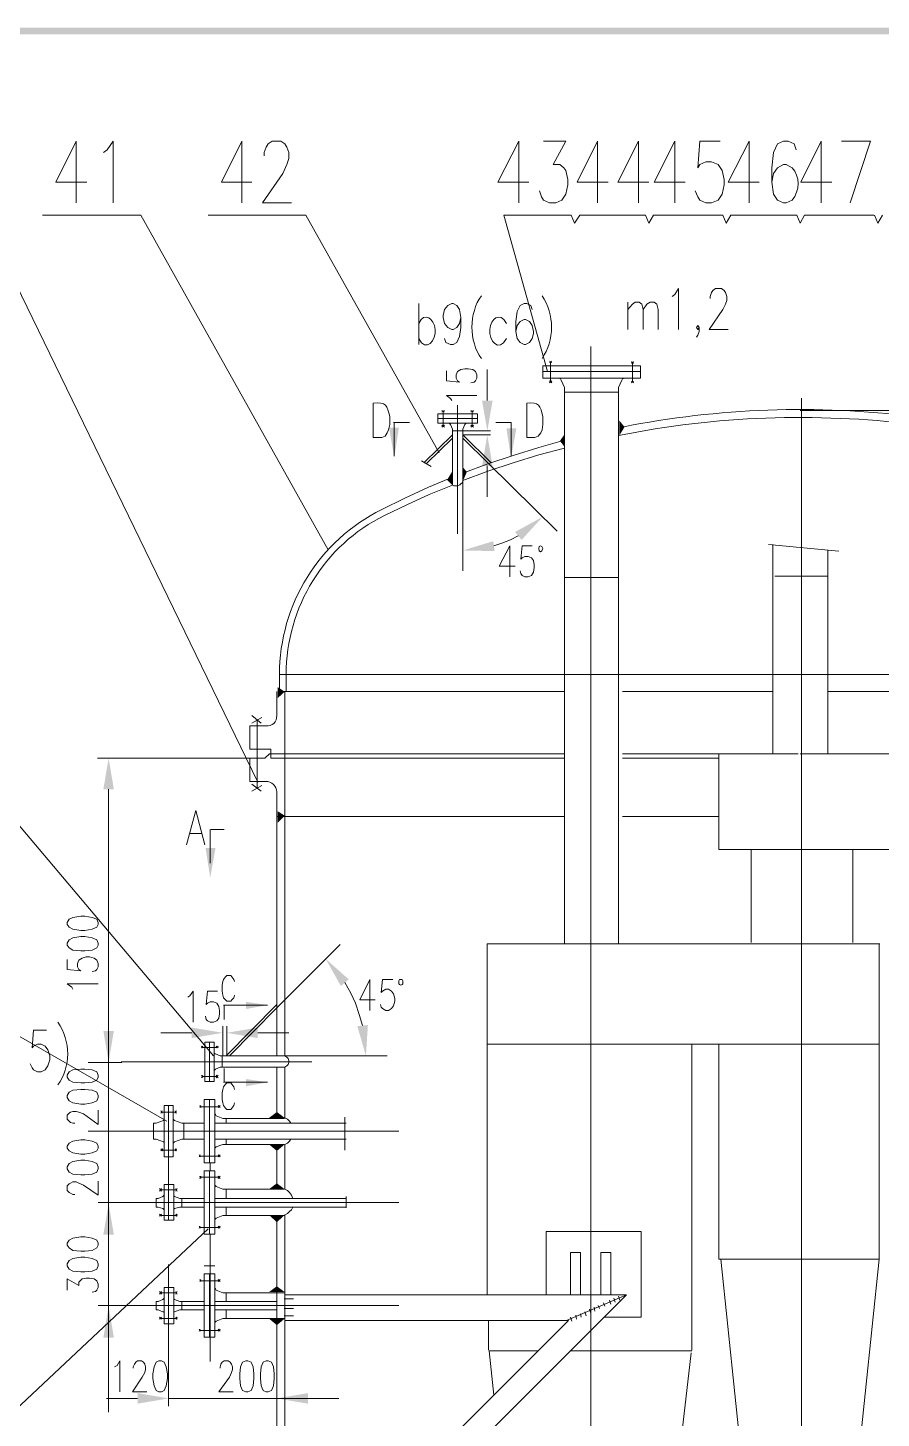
# Model space of a CAD drawing. Header units: millimetres. Extents: x 0 to 1648, y 27 to 2331.
# Drawn here: x 195 to 427.9, y 1952 to 2331.2 of the extents above; entities that cross this region are included whole.
import ezdxf

# ---------------------------------------------------------------- set-up
doc = ezdxf.new("R2010")
doc.units = ezdxf.units.MM
doc.layers.add('1', color=7, linetype='Continuous')

msp = doc.modelspace()

# ---------------------------------------------------------------- hatches: boundary and pattern name
h = msp.add_hatch(color=0)
h.dxf.hatch_style = 2
h.paths.add_polyline_path([(77.94, 2331.231732), (79.92, 2329.431732), (1647.54, 2331.231732)])
h = msp.add_hatch(color=0)
h.dxf.hatch_style = 2
h.paths.add_polyline_path([(79.92, 2329.431732), (1647.54, 2331.231732), (1645.56, 2329.431732)])
h = msp.add_hatch(color=0)
h.dxf.hatch_style = 2
h.paths.add_polyline_path([(318.96, 2229.531732), (321.84, 2229.531732), (320.4, 2221.251732)])
h = msp.add_hatch(color=0)
h.dxf.hatch_style = 2
h.paths.add_polyline_path([(356.4, 2224.131732), (357.84, 2222.331732), (356.4, 2219.991732)])
h = msp.add_hatch(color=0)
h.dxf.hatch_style = 2
h.paths.add_polyline_path([(295.02, 2214.051732), (296.28, 2222.151732), (293.58, 2222.151732)])
h = msp.add_hatch(color=0)
h.dxf.hatch_style = 2
h.paths.add_polyline_path([(318.96, 2211.711732), (321.84, 2211.711732), (320.4, 2220.171732)])
h = msp.add_hatch(color=0)
h.dxf.hatch_style = 2
h.paths.add_polyline_path([(326.88, 2213.871732), (325.62, 2221.971732), (328.32, 2221.971732)])
h = msp.add_hatch(color=0)
h.dxf.hatch_style = 2
h.paths.add_polyline_path([(341.46, 2220.351732), (340.2, 2218.551732), (341.46, 2216.931732)])
h = msp.add_hatch(color=0)
h.dxf.hatch_style = 2
h.paths.add_polyline_path([(313.74, 2211.351732), (314.82, 2210.091732), (313.74, 2207.571732)])
h = msp.add_hatch(color=0)
h.dxf.hatch_style = 2
h.paths.add_polyline_path([(310.86, 2210.271732), (309.42, 2207.931732), (310.86, 2206.491732)])
h = msp.add_hatch(color=0)
h.dxf.hatch_style = 2
h.paths.add_polyline_path([(327.96, 2193.711732), (329.76, 2191.551732), (335.52, 2197.851732)])
h = msp.add_hatch(color=0)
h.dxf.hatch_style = 2
h.paths.add_polyline_path([(322.38, 2188.491732), (322.02, 2191.191732), (313.74, 2188.671732)])
h = msp.add_hatch(color=0)
h.dxf.hatch_style = 2
h.paths.add_polyline_path([(265.14, 2150.151732), (263.16, 2151.411732), (263.16, 2148.351732)])
h = msp.add_hatch(color=0)
h.dxf.hatch_style = 2
h.paths.add_polyline_path([(215.64, 2123.511732), (218.52, 2123.511732), (217.08, 2131.971732)])
h = msp.add_hatch(color=0)
h.dxf.hatch_style = 2
h.paths.add_polyline_path([(265.14, 2116.311732), (263.16, 2117.571732), (263.16, 2114.331732)])
h = msp.add_hatch(color=0)
h.dxf.hatch_style = 2
h.paths.add_polyline_path([(244.8, 2099.391732), (246.24, 2107.491732), (243.54, 2107.491732)])
h = msp.add_hatch(color=0)
h.dxf.hatch_style = 2
h.paths.add_polyline_path([(280.44, 2069.871732), (282.6, 2071.671732), (276.3, 2077.251732)])
h = msp.add_hatch(color=0)
h.dxf.hatch_style = 2
h.paths.add_polyline_path([(260.46, 2064.651732), (254.52, 2065.551732), (254.52, 2063.571732)])
h = msp.add_hatch(color=0)
h.dxf.hatch_style = 2
h.paths.add_polyline_path([(215.64, 2057.631732), (218.52, 2057.631732), (217.08, 2049.171732)])
h = msp.add_hatch(color=0)
h.dxf.hatch_style = 2
h.paths.add_polyline_path([(215.64, 2057.631732), (218.52, 2057.631732), (217.08, 2049.171732)])
h = msp.add_hatch(color=0)
h.dxf.hatch_style = 2
h.paths.add_polyline_path([(239.76, 2058.531732), (239.76, 2055.651732), (248.22, 2057.091732)])
h = msp.add_hatch(color=0)
h.dxf.hatch_style = 2
h.paths.add_polyline_path([(257.76, 2058.531732), (257.76, 2055.651732), (249.3, 2057.091732)])
h = msp.add_hatch(color=0)
h.dxf.hatch_style = 2
h.paths.add_polyline_path([(287.82, 2059.251732), (284.94, 2058.891732), (287.28, 2050.791732)])
h = msp.add_hatch(color=0)
h.dxf.hatch_style = 2
h.paths.add_polyline_path([(260.46, 2043.591732), (254.52, 2042.511732), (254.52, 2044.491732)])
h = msp.add_hatch(color=0)
h.dxf.hatch_style = 2
h.paths.add_polyline_path([(260.82, 2033.871732), (262.98, 2035.491732), (265.14, 2033.871732)])
h = msp.add_hatch(color=0)
h.dxf.hatch_style = 2
h.paths.add_polyline_path([(260.82, 2026.671732), (262.98, 2024.871732), (265.14, 2026.671732)])
h = msp.add_hatch(color=0)
h.dxf.hatch_style = 2
h.paths.add_polyline_path([(260.82, 2014.431732), (262.98, 2016.051732), (265.14, 2014.431732)])
h = msp.add_hatch(color=0)
h.dxf.hatch_style = 2
h.paths.add_polyline_path([(215.64, 2002.011732), (218.52, 2002.011732), (217.08, 2010.471732)])
h = msp.add_hatch(color=0)
h.dxf.hatch_style = 2
h.paths.add_polyline_path([(260.82, 2007.411732), (262.98, 2005.431732), (265.14, 2007.411732)])
h = msp.add_hatch(color=0)
h.dxf.hatch_style = 2
h.paths.add_polyline_path([(260.82, 1986.351732), (262.98, 1987.971732), (265.14, 1986.351732)])
h = msp.add_hatch(color=0)
h.dxf.hatch_style = 2
h.paths.add_polyline_path([(215.64, 1973.931732), (218.52, 1973.931732), (217.08, 1982.391732)])
h = msp.add_hatch(color=0)
h.dxf.hatch_style = 2
h.paths.add_polyline_path([(260.82, 1979.151732), (262.98, 1977.351732), (265.14, 1979.151732)])
h = msp.add_hatch(color=0)
h.dxf.hatch_style = 2
h.paths.add_polyline_path([(225, 1958.811732), (225, 1955.931732), (233.46, 1957.371732)])
h = msp.add_hatch(color=0)
h.dxf.hatch_style = 2
h.paths.add_polyline_path([(271.44, 1958.811732), (271.44, 1955.931732), (262.98, 1957.371732)])

# ---------------------------------------------------------------- linework, layer by layer
at = {"layer": '1', "color": 0, "lineweight": 5}
for points in [[(208.26, 2300.271732), (202.68, 2289.111732), (211.14, 2289.111732)], [(208.26, 2300.271732), (208.26, 2283.531732)], [(215.64, 2297.211732), (216.72, 2297.931732), (218.34, 2300.271732), (218.34, 2283.531732)], [(253.44, 2300.271732), (247.86, 2289.111732), (256.14, 2289.111732)], [(253.44, 2300.271732), (253.44, 2283.531732)], [(259.56, 2296.311732), (259.56, 2297.211732), (260.1, 2298.651732), (260.64, 2299.551732), (261.72, 2300.271732), (264.06, 2300.271732), (265.14, 2299.551732), (265.68, 2298.651732), (266.22, 2297.211732), (266.22, 2295.591732), (265.68, 2293.971732), (264.6, 2291.451732), (259.02, 2283.531732), (266.94, 2283.531732)], [(329.04, 2300.271732), (323.28, 2289.111732), (331.74, 2289.111732)], [(329.04, 2300.271732), (329.04, 2283.531732)], [(335.7, 2300.271732), (341.82, 2300.271732), (338.4, 2293.971732), (340.2, 2293.971732), (341.28, 2293.071732), (341.82, 2292.351732), (342.36, 2289.831732), (342.36, 2288.391732), (341.82, 2285.871732), (340.74, 2284.251732), (339.12, 2283.531732), (337.32, 2283.531732), (335.7, 2284.251732), (335.16, 2285.151732), (334.62, 2286.771732)], [(350.46, 2300.271732), (344.88, 2289.111732), (353.34, 2289.111732)], [(350.46, 2300.271732), (350.46, 2283.531732)], [(361.62, 2300.271732), (356.04, 2289.111732), (364.5, 2289.111732)], [(361.62, 2300.271732), (361.62, 2283.531732)], [(371.52, 2300.271732), (365.94, 2289.111732), (374.4, 2289.111732)], [(371.52, 2300.271732), (371.52, 2283.531732)], [(383.94, 2300.271732), (378.36, 2300.271732), (377.82, 2293.071732), (378.36, 2293.971732), (379.98, 2294.691732), (381.6, 2294.691732), (383.4, 2293.971732), (384.48, 2292.351732), (385.02, 2289.831732), (385.02, 2288.391732), (384.48, 2285.871732), (383.4, 2284.251732), (381.6, 2283.531732), (379.98, 2283.531732), (378.36, 2284.251732), (377.82, 2285.151732), (377.1, 2286.771732)], [(391.86, 2300.271732), (386.1, 2289.111732), (394.56, 2289.111732)], [(391.86, 2300.271732), (391.86, 2283.531732)], [(411.48, 2300.271732), (405.9, 2289.111732), (414.36, 2289.111732)], [(411.48, 2300.271732), (411.48, 2283.531732)], [(419.4, 2283.531732), (424.98, 2300.271732), (417.06, 2300.271732)], [(245.7, 2050.791732), (128.34, 2189.751732), (128.34, 2279.931732)], [(182.52, 2280.291732), (257.76, 2125.491732)], [(199.08, 2280.111732), (225.9, 2280.111732), (277.02, 2188.851732)], [(307.26, 2215.311732), (270.9, 2280.111732), (244.26, 2280.111732)], [(343.26, 2280.111732), (324.9, 2280.111732)], [(336.78, 2237.451732), (324.9, 2280.111732)], [(345.6, 2280.111732), (344.16, 2277.951732), (343.26, 2280.111732)], [(363.6, 2280.111732), (345.6, 2280.111732)], [(363.6, 2280.111732), (364.5, 2277.951732), (365.76, 2280.111732)], [(365.76, 2280.111732), (384.66, 2280.111732), (385.56, 2277.951732), (386.82, 2280.111732)], [(406.98, 2280.111732), (405.72, 2277.951732), (404.82, 2280.111732), (386.82, 2280.111732)], [(425.88, 2280.111732), (406.98, 2280.111732)], [(426.06, 2280.111732), (426.96, 2277.951732), (428.22, 2280.111732)], [(370.8, 2257.971732), (371.52, 2258.511732), (372.6, 2260.131732), (372.6, 2248.971732)], [(381.24, 2257.431732), (381.24, 2257.971732), (381.6, 2259.051732), (381.96, 2259.591732), (382.68, 2260.131732), (384.3, 2260.131732), (385.02, 2259.591732), (385.38, 2259.051732), (385.74, 2257.971732), (385.74, 2256.891732), (385.38, 2255.811732), (384.66, 2254.371732), (380.88, 2248.971732), (386.1, 2248.971732)], [(301.68, 2255.991732), (301.68, 2244.831732)], [(313.2, 2252.211732), (312.84, 2250.591732), (312.12, 2249.511732), (311.04, 2248.971732), (310.68, 2248.971732), (309.6, 2249.511732), (308.7, 2250.591732), (308.34, 2252.211732), (308.34, 2252.751732), (308.7, 2254.371732), (309.6, 2255.451732), (310.68, 2255.991732), (311.04, 2255.991732), (312.12, 2255.451732), (312.84, 2254.371732), (313.2, 2252.211732), (313.2, 2249.511732), (312.84, 2246.991732), (312.12, 2245.371732), (311.04, 2244.831732), (310.32, 2244.831732), (309.06, 2245.371732), (308.7, 2246.451732)], [(332.64, 2254.371732), (332.28, 2255.451732), (331.2, 2255.991732), (330.48, 2255.991732), (329.4, 2255.451732), (328.5, 2253.831732), (328.14, 2251.131732), (328.14, 2248.431732), (328.5, 2246.451732), (329.4, 2245.371732), (330.48, 2244.831732), (330.84, 2244.831732), (331.92, 2245.371732), (332.64, 2246.451732), (333, 2247.891732), (333, 2248.431732), (332.64, 2250.051732), (331.92, 2251.131732), (330.84, 2251.671732), (330.48, 2251.671732), (329.4, 2251.131732), (328.5, 2250.051732), (328.14, 2248.431732)], [(358.74, 2256.351732), (358.74, 2248.971732)], [(358.74, 2254.371732), (360, 2255.811732), (360.72, 2256.351732), (361.8, 2256.351732), (362.52, 2255.811732), (362.88, 2254.371732), (362.88, 2248.971732)], [(362.88, 2254.371732), (363.96, 2255.811732), (364.86, 2256.351732), (365.94, 2256.351732), (366.66, 2255.811732), (367.02, 2254.371732), (367.02, 2248.971732)], [(378.18, 2249.511732), (377.82, 2248.971732), (377.46, 2249.511732), (377.82, 2250.051732), (378.18, 2249.511732), (378.18, 2248.431732), (377.82, 2247.351732), (377.46, 2246.811732)], [(348.66, 851.991732), (348.66, 2244.291732)], [(309.24, 2237.631732), (309.24, 2234.931732), (312.84, 2234.571732), (312.3, 2234.931732), (311.94, 2235.651732), (311.94, 2236.551732), (312.3, 2237.451732), (313.2, 2237.991732), (314.28, 2238.171732), (315.18, 2238.171732), (316.44, 2237.991732), (317.16, 2237.451732), (317.52, 2236.551732), (317.52, 2235.651732), (317.16, 2234.931732), (316.8, 2234.571732), (315.9, 2234.391732)], [(320.4, 2229.531732), (320.4, 2237.991732)], [(335.52, 2239.071732), (362.16, 2239.071732)], [(335.52, 2237.451732), (335.52, 2239.071732)], [(338.04, 2240.331732), (337.32, 2239.971732)], [(337.32, 2240.331732), (338.04, 2239.971732)], [(337.68, 2240.151732), (337.68, 2236.011732)], [(337.68, 2234.571732), (337.68, 2238.711732)], [(359.64, 2240.151732), (360.36, 2239.791732)], [(360.36, 2240.151732), (359.64, 2239.791732)], [(360, 2240.151732), (360, 2236.011732)], [(360, 2234.571732), (360, 2238.711732)], [(362.16, 2239.071732), (362.16, 2237.451732)], [(335.52, 2235.651732), (362.16, 2235.651732), (362.16, 2237.451732), (335.52, 2237.451732), (335.52, 2235.651732)], [(362.16, 2237.451732), (335.52, 2237.451732)], [(338.04, 2234.931732), (337.32, 2234.391732)], [(337.32, 2234.931732), (338.04, 2234.391732)], [(341.46, 2231.871732), (341.46, 2233.131732), (340.56, 2235.111732), (340.38, 2235.471732), (340.02, 2235.651732)], [(356.22, 2231.871732), (356.22, 2233.131732), (357.12, 2235.111732)], [(357.84, 2235.651732), (357.3, 2235.471732), (357.12, 2235.111732)], [(359.64, 2234.751732), (360.36, 2234.391732)], [(360.36, 2234.751732), (359.64, 2234.391732)], [(362.16, 2235.651732), (362.16, 2235.651732)], [(310.68, 2229.531732), (310.32, 2230.071732), (309.24, 2230.971732), (317.52, 2230.971732)], [(341.46, 2081.391732), (341.46, 2231.871732)], [(356.22, 2231.871732), (341.46, 2231.871732)], [(356.22, 2081.391732), (356.22, 2231.871732)], [(406.08, 1503.951732), (406.08, 2230.251732)], [(307.98, 2226.831732), (308.7, 2226.471732)], [(308.7, 2226.831732), (307.98, 2226.471732)], [(308.34, 2226.651732), (308.34, 2223.771732)], [(312.3, 2193.171732), (312.3, 2228.271732)], [(316.62, 2226.831732), (315.9, 2226.471732)], [(315.9, 2226.831732), (316.62, 2226.471732)], [(316.26, 2226.651732), (316.26, 2223.771732)], [(405.72, 2226.831732), (726.3, 2226.831732)], [(294.84, 2223.591732), (299.16, 2223.591732)], [(295.02, 2223.591732), (295.02, 2214.411732)], [(306.9, 2225.931732), (317.7, 2225.931732)], [(306.9, 2224.671732), (306.9, 2225.931732)], [(306.9, 2223.411732), (317.7, 2223.411732), (317.7, 2224.671732), (306.9, 2224.671732), (306.9, 2223.411732)], [(307.98, 2222.871732), (308.7, 2222.331732)], [(308.7, 2222.871732), (307.98, 2222.331732)], [(308.34, 2222.691732), (308.34, 2225.571732)], [(310.86, 2221.251732), (310.86, 2221.791732), (310.32, 2223.051732), (310.14, 2223.231732), (309.96, 2223.411732)], [(313.74, 2221.251732), (313.74, 2221.791732), (314.28, 2223.051732)], [(314.64, 2223.411732), (314.46, 2223.231732), (314.28, 2223.051732)], [(315.9, 2222.871732), (316.62, 2222.331732)], [(316.62, 2222.871732), (315.9, 2222.331732)], [(316.26, 2222.691732), (316.26, 2225.571732)], [(317.7, 2225.931732), (317.7, 2224.671732)], [(317.7, 2223.411732), (317.7, 2223.411732)], [(326.88, 2223.591732), (322.74, 2223.591732)], [(326.88, 2223.591732), (326.88, 2214.411732)], [(310.86, 2220.171732), (303.12, 2212.611732)], [(310.86, 2219.271732), (303.84, 2212.431732)], [(310.86, 2206.491732), (310.86, 2221.251732), (313.74, 2221.251732)], [(313.74, 2207.571732), (313.74, 2221.251732)], [(313.74, 2221.251732), (321.3, 2221.251732)], [(313.74, 2220.171732), (321.48, 2212.611732)], [(313.74, 2220.171732), (321.3, 2220.171732)], [(313.74, 2219.271732), (320.76, 2212.431732)], [(341.46, 2218.731732), (334.44, 2216.751732), (327.42, 2214.591732), (320.58, 2212.251732), (313.74, 2209.731732)], [(341.46, 2216.571732), (334.44, 2214.771732), (327.42, 2212.611732), (320.58, 2210.271732), (313.74, 2207.751732)], [(302.4, 2213.151732), (305.1, 2211.531732)], [(320.4, 2211.711732), (320.4, 2203.251732)], [(320.76, 2212.431732), (339.48, 2193.891732)], [(310.86, 2208.651732), (304.38, 2205.951732), (297.9, 2202.891732), (291.6, 2199.831732)], [(313.74, 2207.751732), (313.74, 2183.091732)], [(310.86, 2206.491732), (304.56, 2203.971732), (298.44, 2201.091732), (292.32, 2198.211732)], [(322.2, 2189.931732), (324.36, 2190.651732), (326.7, 2191.551732), (328.86, 2192.631732)], [(326.52, 2189.931732), (323.64, 2184.351732), (327.96, 2184.351732)], [(326.52, 2189.931732), (326.52, 2181.471732)], [(332.64, 2189.931732), (329.94, 2189.931732), (329.58, 2186.331732), (329.94, 2186.691732), (330.66, 2187.051732), (331.56, 2187.051732), (332.46, 2186.691732), (333, 2185.971732), (333.18, 2184.711732), (333.18, 2183.991732), (333, 2182.731732), (332.46, 2181.831732), (331.56, 2181.471732), (330.66, 2181.471732), (329.94, 2181.831732), (329.58, 2182.371732), (329.4, 2183.091732)], [(397.08, 2190.291732), (416.34, 2188.491732)], [(398.34, 2133.231732), (398.34, 2190.291732)], [(413.28, 2133.231732), (413.28, 2188.851732)], [(341.64, 2181.291732), (356.22, 2181.291732)], [(398.88, 2181.651732), (413.28, 2181.651732)], [(263.7, 2154.831732), (547.92, 2154.831732)], [(263.7, 2150.151732), (263.7, 2154.831732)], [(265.5, 2154.831732), (265.5, 2150.151732)], [(262.98, 2150.151732), (262.98, 2143.671732)], [(341.46, 2150.151732), (263.7, 2150.151732)], [(265.14, 2150.151732), (265.14, 2133.231732)], [(398.34, 2150.151732), (357.3, 2150.151732)], [(445.5, 2150.151732), (413.28, 2150.151732)], [(256.14, 2143.671732), (258.66, 2141.511732)], [(258.84, 2143.131732), (256.14, 2141.511732)], [(261.36, 2134.491732), (255.6, 2134.491732), (255.6, 2140.791732)], [(259.92, 2140.791732), (255.6, 2140.791732)], [(257.58, 2142.591732), (257.58, 2124.051732)], [(255.78, 2131.971732), (214.02, 2131.971732)], [(255.6, 2125.671732), (255.6, 2131.971732)], [(259.74, 2131.971732), (255.6, 2131.971732)], [(261, 2133.231732), (259.74, 2131.971732)], [(261, 2133.231732), (341.46, 2133.231732)], [(261.36, 2134.491732), (261.36, 2131.971732)], [(261.36, 2131.971732), (341.46, 2131.971732)], [(265.14, 2047.731732), (265.68, 2048.091732), (266.04, 2048.451732), (266.22, 2048.991732), (266.22, 2049.531732), (266.04, 2050.071732), (265.68, 2050.431732), (265.14, 2050.791732), (265.14, 2133.231732)], [(357.3, 2133.231732), (405.18, 2133.231732)], [(357.3, 2131.971732), (383.58, 2131.971732)], [(383.58, 2133.231732), (383.58, 2107.131732)], [(495.9, 2133.231732), (495.9, 2107.131732), (383.58, 2107.131732)], [(550.08, 2133.231732), (405.72, 2133.231732)], [(259.92, 2125.671732), (255.6, 2125.671732)], [(256.14, 2124.951732), (258.66, 2122.971732)], [(258.84, 2124.591732), (256.14, 2122.971732)], [(217.08, 2057.631732), (217.08, 2123.511732)], [(262.98, 2050.791732), (262.98, 2122.791732)], [(238.32, 2108.391732), (240.84, 2117.751732), (243.36, 2108.391732)], [(244.8, 2112.531732), (244.8, 2103.351732)], [(244.98, 2112.531732), (248.58, 2112.531732)], [(262.98, 2116.131732), (341.46, 2116.131732)], [(357.3, 2116.131732), (383.58, 2116.131732)], [(239.22, 2111.451732), (242.46, 2111.451732)], [(392.4, 2107.131732), (392.4, 2081.751732)], [(420.12, 2107.131732), (420.12, 2081.751732)], [(232.92, 2032.971732), (128.34, 2093.091732)], [(205.74, 2086.611732), (206.28, 2085.891732), (207.36, 2085.351732), (209.52, 2084.991732), (210.6, 2084.991732), (212.58, 2085.351732), (213.84, 2085.891732), (214.2, 2086.611732), (214.2, 2087.151732), (213.84, 2088.051732), (212.58, 2088.591732), (210.6, 2088.951732), (209.52, 2088.951732), (207.36, 2088.591732), (206.28, 2088.051732), (205.74, 2087.151732), (205.74, 2086.611732)], [(205.74, 2081.031732), (206.28, 2080.311732), (207.36, 2079.591732), (209.52, 2079.411732), (210.6, 2079.411732), (212.58, 2079.591732), (213.84, 2080.311732), (214.2, 2081.031732), (214.2, 2081.571732), (213.84, 2082.471732), (212.58, 2083.011732), (210.6, 2083.371732), (209.52, 2083.371732), (207.36, 2083.011732), (206.28, 2082.471732), (205.74, 2081.571732), (205.74, 2081.031732)], [(262.98, 2063.931732), (280.26, 2081.211732)], [(320.4, 2081.391732), (320.4, 1985.631732)], [(427.5, 2081.391732), (320.4, 2081.391732)], [(427.32, 2081.391732), (427.32, 2054.211732)], [(205.74, 2077.071732), (205.74, 2074.371732), (209.52, 2074.011732), (208.98, 2074.371732), (208.62, 2075.091732), (208.62, 2075.991732), (208.98, 2076.891732), (209.88, 2077.431732), (210.96, 2077.791732), (211.86, 2077.791732), (213.12, 2077.431732), (213.84, 2076.891732), (214.2, 2075.991732), (214.2, 2075.091732), (213.84, 2074.371732), (213.48, 2074.011732), (212.58, 2073.831732)], [(251.46, 2071.131732), (251.28, 2071.671732), (250.74, 2072.391732), (250.38, 2072.751732), (249.3, 2072.751732), (248.94, 2072.391732), (248.4, 2071.671732), (248.22, 2071.131732), (248.04, 2070.051732), (248.04, 2068.431732), (248.22, 2067.351732), (248.4, 2066.631732), (248.94, 2066.091732), (249.3, 2065.731732), (250.38, 2065.731732), (250.74, 2066.091732), (251.28, 2066.631732), (251.46, 2067.351732)], [(286.38, 2059.071732), (285.48, 2062.131732), (284.4, 2065.191732), (283.14, 2067.891732), (281.52, 2070.771732)], [(288.36, 2071.671732), (285.66, 2066.091732), (289.8, 2066.091732)], [(288.36, 2071.671732), (288.36, 2063.211732)], [(294.66, 2071.671732), (291.78, 2071.671732), (291.42, 2068.071732), (291.78, 2068.431732), (292.68, 2068.971732), (293.4, 2068.971732), (294.3, 2068.431732), (294.84, 2067.711732), (295.2, 2066.451732), (295.2, 2065.731732), (294.84, 2064.471732), (294.3, 2063.751732), (293.4, 2063.211732), (292.68, 2063.211732), (291.78, 2063.751732), (291.42, 2064.111732), (291.24, 2064.831732)], [(297.36, 2070.951732), (297.36, 2071.311732), (297.18, 2071.671732), (296.82, 2071.671732), (296.46, 2071.671732), (296.28, 2071.311732), (296.28, 2070.951732), (296.28, 2070.411732), (296.46, 2070.231732), (296.82, 2070.051732), (297.18, 2070.231732), (297.36, 2070.411732), (297.36, 2070.951732)], [(207.36, 2068.971732), (207, 2069.511732), (205.74, 2070.411732), (214.2, 2070.411732)], [(238.68, 2066.811732), (239.22, 2067.171732), (240.12, 2068.431732), (240.12, 2059.971732)], [(246.78, 2068.431732), (244.08, 2068.431732), (243.72, 2064.831732), (244.08, 2065.191732), (244.8, 2065.551732), (245.7, 2065.551732), (246.6, 2065.191732), (247.14, 2064.291732), (247.32, 2063.211732), (247.32, 2062.311732), (247.14, 2061.051732), (246.6, 2060.331732), (245.7, 2059.971732), (244.8, 2059.971732), (244.08, 2060.331732), (243.72, 2060.691732), (243.54, 2061.591732)], [(217.08, 2010.831732), (217.08, 2066.091732)], [(248.4, 2064.651732), (260.46, 2064.651732)], [(248.58, 2064.651732), (248.58, 2060.691732)], [(249.12, 2050.791732), (262.98, 2064.831732)], [(250.02, 2050.791732), (262.98, 2063.931732)], [(200.16, 2057.811732), (196.56, 2057.811732), (196.2, 2052.951732), (196.56, 2053.491732), (197.64, 2054.031732), (198.72, 2054.031732), (199.8, 2053.491732), (200.52, 2052.411732), (201.06, 2050.791732), (201.06, 2049.711732), (200.52, 2048.091732), (199.8, 2047.011732), (198.72, 2046.471732), (197.64, 2046.471732), (196.56, 2047.011732), (196.2, 2047.551732), (195.66, 2048.631732)], [(239.76, 2057.091732), (231.3, 2057.091732)], [(248.22, 2050.791732), (248.22, 2058.891732)], [(249.3, 2050.791732), (249.3, 2058.891732)], [(257.76, 2057.091732), (266.22, 2057.091732)], [(242.46, 2052.951732), (242.82, 2053.491732)], [(242.46, 2053.491732), (242.82, 2052.951732)], [(242.64, 2053.131732), (245.52, 2053.131732)], [(243.36, 2043.771732), (243.36, 2054.571732)], [(245.88, 2054.571732), (243.36, 2054.571732)], [(246.6, 2053.131732), (243.72, 2053.131732)], [(244.62, 2054.571732), (244.62, 2043.771732)], [(245.88, 2043.771732), (245.88, 2054.571732)], [(246.42, 2053.491732), (246.96, 2052.951732)], [(246.42, 2052.951732), (246.96, 2053.491732)], [(320.4, 2054.031732), (405.72, 2054.031732)], [(376.2, 1970.511732), (376.2, 2054.031732)], [(383.58, 2054.031732), (383.58, 1995.351732), (427.32, 1995.351732), (427.32, 2054.211732)], [(427.32, 2054.031732), (405.18, 2054.031732)], [(220.68, 2048.991732), (211.5, 2048.991732)], [(272.52, 2049.171732), (220.5, 2049.171732)], [(245.88, 2051.511732), (246.06, 2051.331732), (246.24, 2051.331732), (247.5, 2050.791732), (265.14, 2050.791732)], [(265.14, 2047.731732), (248.04, 2047.731732), (248.04, 2050.791732)], [(265.14, 2050.791732), (293.04, 2050.791732)], [(205.74, 2045.031732), (206.28, 2044.131732), (207.36, 2043.591732), (209.52, 2043.411732), (210.6, 2043.411732), (212.58, 2043.591732), (213.84, 2044.131732), (214.2, 2045.031732), (214.2, 2045.571732), (213.84, 2046.471732), (212.58, 2047.011732), (210.6, 2047.191732), (209.52, 2047.191732), (207.36, 2047.011732), (206.28, 2046.471732), (205.74, 2045.571732), (205.74, 2045.031732)], [(242.46, 2045.571732), (242.82, 2044.851732)], [(242.46, 2044.851732), (242.82, 2045.571732)], [(242.64, 2045.211732), (245.52, 2045.211732)], [(246.6, 2045.211732), (243.72, 2045.211732)], [(246.24, 2047.191732), (246.06, 2047.011732), (245.88, 2046.831732)], [(246.24, 2047.191732), (247.5, 2047.731732), (248.04, 2047.731732)], [(246.42, 2045.571732), (246.96, 2044.851732)], [(246.42, 2044.851732), (246.96, 2045.571732)], [(248.58, 2043.591732), (248.58, 2047.371732)], [(262.98, 2033.691732), (262.98, 2047.731732)], [(265.14, 2033.691732), (265.14, 2047.731732)], [(205.74, 2039.451732), (206.28, 2038.551732), (207.36, 2038.011732), (209.52, 2037.651732), (210.6, 2037.651732), (212.58, 2038.011732), (213.84, 2038.551732), (214.2, 2039.451732), (214.2, 2039.991732), (213.84, 2040.891732), (212.58, 2041.431732), (210.6, 2041.611732), (209.52, 2041.611732), (207.36, 2041.431732), (206.28, 2040.891732), (205.74, 2039.991732), (205.74, 2039.451732)], [(244.62, 2043.771732), (243.36, 2043.771732)], [(244.62, 2043.771732), (245.88, 2043.771732)], [(251.46, 2041.611732), (251.28, 2042.331732), (250.74, 2043.051732), (250.38, 2043.411732), (249.3, 2043.411732), (248.94, 2043.051732), (248.4, 2042.331732), (248.22, 2041.611732), (248.04, 2040.711732), (248.04, 2038.911732), (248.22, 2038.011732), (248.4, 2037.291732), (248.94, 2036.571732), (249.3, 2036.211732), (250.38, 2036.211732), (250.74, 2036.571732), (251.28, 2037.291732), (251.46, 2038.011732)], [(248.4, 2043.591732), (260.46, 2043.591732)], [(232.2, 2023.251732), (232.2, 2037.291732)], [(232.2, 2037.291732), (233.46, 2037.291732)], [(234.72, 2037.291732), (233.46, 2037.291732), (233.46, 2023.251732), (234.72, 2023.251732), (234.72, 2037.291732)], [(233.46, 2037.291732), (233.46, 2023.251732)], [(241.92, 2037.291732), (242.28, 2036.751732)], [(241.92, 2036.751732), (242.28, 2037.291732)], [(246.96, 2036.931732), (241.92, 2036.931732)], [(243.18, 2038.911732), (244.62, 2038.911732)], [(243.18, 2038.911732), (243.18, 2021.631732)], [(246.06, 2038.911732), (244.62, 2038.911732), (244.62, 2021.631732), (246.06, 2021.631732), (246.06, 2038.911732)], [(246.96, 2037.291732), (247.5, 2036.751732)], [(246.96, 2036.751732), (247.5, 2037.291732)], [(207.9, 2032.431732), (207.36, 2032.431732), (206.64, 2032.611732), (206.28, 2032.971732), (205.74, 2033.511732), (205.74, 2034.591732), (206.28, 2035.131732), (206.64, 2035.491732), (207.36, 2035.671732), (208.26, 2035.671732), (208.98, 2035.491732), (210.24, 2034.951732), (214.2, 2032.071732), (214.2, 2036.031732)], [(229.32, 2028.111732), (229.32, 2032.431732), (230.04, 2032.431732), (232.02, 2033.151732)], [(231.3, 2035.851732), (231.66, 2035.131732)], [(231.3, 2035.131732), (231.66, 2035.851732)], [(231.48, 2035.491732), (234.54, 2035.491732)], [(232.02, 2033.151732), (232.2, 2033.331732), (232.2, 2033.511732)], [(235.44, 2035.491732), (232.56, 2035.491732)], [(234.72, 2033.511732), (234.9, 2033.331732), (235.08, 2033.151732)], [(237.6, 2032.431732), (237.06, 2032.431732), (235.08, 2033.151732)], [(235.26, 2035.851732), (235.62, 2035.131732)], [(235.26, 2035.131732), (235.62, 2035.851732)], [(246.06, 2034.951732), (246.24, 2034.771732), (246.42, 2034.411732)], [(249.12, 2033.691732), (248.22, 2033.691732), (246.42, 2034.411732)], [(264.96, 2033.691732), (249.12, 2033.691732)], [(249.12, 2033.691732), (249.12, 2032.431732)], [(266.76, 2032.431732), (266.4, 2032.971732), (265.86, 2033.511732), (265.14, 2033.871732)], [(281.52, 2034.051732), (281.52, 2025.051732)], [(220.68, 2030.271732), (211.5, 2030.271732)], [(296.28, 2030.271732), (214.2, 2030.271732)], [(237.6, 2032.431732), (237.6, 2028.111732)], [(243.18, 2032.431732), (237.6, 2032.431732)], [(281.88, 2032.431732), (246.06, 2032.431732)], [(205.74, 2025.591732), (206.28, 2024.871732), (207.36, 2024.331732), (209.52, 2023.971732), (210.6, 2023.971732), (212.58, 2024.331732), (213.84, 2024.871732), (214.2, 2025.591732), (214.2, 2026.131732), (213.84, 2027.031732), (212.58, 2027.571732), (210.6, 2027.931732), (209.52, 2027.931732), (207.36, 2027.571732), (206.28, 2027.031732), (205.74, 2026.131732), (205.74, 2025.591732)], [(229.32, 2028.111732), (230.04, 2028.111732), (232.02, 2027.391732)], [(231.3, 2025.411732), (231.84, 2024.871732)], [(231.3, 2024.871732), (231.84, 2025.411732)], [(232.2, 2027.031732), (232.2, 2027.211732), (232.02, 2027.391732)], [(237.6, 2028.111732), (237.06, 2028.111732), (235.08, 2027.391732), (234.9, 2027.211732), (234.72, 2027.031732)], [(235.26, 2025.411732), (235.62, 2024.871732)], [(235.26, 2024.871732), (235.62, 2025.411732)], [(243.18, 2028.111732), (237.6, 2028.111732)], [(281.88, 2028.111732), (246.06, 2028.111732)], [(249.12, 2026.671732), (248.22, 2026.671732), (246.42, 2025.951732), (246.24, 2025.771732), (246.06, 2025.411732)], [(249.12, 2028.111732), (249.12, 2026.671732)], [(264.96, 2026.671732), (249.12, 2026.671732)], [(262.98, 2014.431732), (262.98, 2026.671732)], [(265.14, 2026.671732), (265.86, 2027.031732), (266.4, 2027.571732), (266.76, 2028.111732)], [(265.14, 2014.431732), (265.14, 2026.671732)], [(205.74, 2020.011732), (206.28, 2019.111732), (207.36, 2018.571732), (209.52, 2018.391732), (210.6, 2018.391732), (212.58, 2018.571732), (213.84, 2019.111732), (214.2, 2020.011732), (214.2, 2020.551732), (213.84, 2021.451732), (212.58, 2021.991732), (210.6, 2022.351732), (209.52, 2022.351732), (207.36, 2021.991732), (206.28, 2021.451732), (205.74, 2020.551732), (205.74, 2020.011732)], [(231.48, 2025.051732), (234.54, 2025.051732)], [(233.46, 2023.251732), (232.2, 2023.251732)], [(235.44, 2025.051732), (232.56, 2025.051732)], [(233.46, 2023.251732), (233.46, 2015.691732)], [(241.74, 2023.791732), (242.1, 2023.251732)], [(241.74, 2023.251732), (242.1, 2023.791732)], [(246.96, 2023.431732), (241.92, 2023.431732)], [(244.62, 2021.631732), (243.18, 2021.631732)], [(244.8, 2021.631732), (244.8, 2019.471732)], [(246.96, 2023.791732), (247.5, 2023.251732)], [(246.96, 2023.251732), (247.5, 2023.791732)], [(241.92, 2017.311732), (242.28, 2018.031732)], [(241.92, 2018.031732), (242.28, 2017.311732)], [(246.96, 2017.671732), (241.92, 2017.671732)], [(243.18, 2019.471732), (243.18, 2002.191732)], [(243.18, 2019.471732), (244.62, 2019.471732)], [(244.62, 2019.471732), (244.62, 2002.191732)], [(246.06, 2019.471732), (244.62, 2019.471732)], [(246.06, 2002.191732), (246.06, 2019.471732)], [(246.96, 2017.311732), (247.5, 2018.031732)], [(246.96, 2018.031732), (247.5, 2017.311732)], [(207.9, 2012.991732), (207.36, 2012.991732), (206.64, 2013.351732), (206.28, 2013.531732), (205.74, 2014.071732), (205.74, 2015.331732), (206.28, 2015.871732), (206.64, 2016.051732), (207.36, 2016.411732), (208.26, 2016.411732), (208.98, 2016.051732), (210.24, 2015.511732), (214.2, 2012.811732), (214.2, 2016.591732)], [(230.94, 2013.891732), (231.48, 2014.611732)], [(230.94, 2014.611732), (231.48, 2013.891732)], [(231.48, 2014.251732), (234.36, 2014.251732)], [(232.2, 2015.691732), (233.46, 2015.691732)], [(233.46, 2005.971732), (232.2, 2005.971732), (232.2, 2015.691732)], [(235.62, 2014.251732), (232.56, 2014.251732)], [(234.9, 2015.691732), (233.46, 2015.691732), (233.46, 2005.971732), (234.9, 2005.971732), (234.9, 2015.691732)], [(235.44, 2013.891732), (235.8, 2014.611732)], [(235.44, 2014.611732), (235.8, 2013.891732)], [(246.06, 2015.511732), (246.24, 2015.331732), (246.42, 2015.151732), (248.22, 2014.431732), (249.12, 2014.431732)], [(264.96, 2014.431732), (249.12, 2014.431732), (249.12, 2011.911732)], [(267.3, 2011.911732), (266.94, 2012.811732), (266.4, 2013.531732), (265.86, 2014.071732), (265.14, 2014.431732)], [(296.28, 2010.831732), (214.2, 2010.831732)], [(217.08, 2010.831732), (217.08, 1953.591732)], [(230.04, 2009.571732), (230.04, 2011.911732), (230.58, 2011.911732), (231.84, 2012.451732)], [(231.84, 2012.451732), (232.02, 2012.631732), (232.2, 2012.811732)], [(234.9, 2012.811732), (234.9, 2012.631732), (235.08, 2012.451732)], [(237.06, 2011.911732), (236.52, 2011.911732), (235.08, 2012.451732)], [(237.06, 2011.911732), (237.06, 2009.571732)], [(243.18, 2011.911732), (237.06, 2011.911732)], [(281.88, 2011.911732), (246.06, 2011.911732)], [(281.88, 2012.451732), (281.88, 2009.391732)], [(230.04, 2009.571732), (230.58, 2009.571732), (231.84, 2009.211732)], [(230.94, 2007.051732), (231.48, 2007.591732)], [(230.94, 2007.591732), (231.48, 2007.051732)], [(231.48, 2007.231732), (234.36, 2007.231732)], [(232.2, 2008.851732), (232.02, 2009.031732), (231.84, 2009.211732)], [(235.62, 2007.231732), (232.56, 2007.231732)], [(237.06, 2009.571732), (236.52, 2009.571732), (235.08, 2009.211732), (234.9, 2009.031732), (234.9, 2008.851732)], [(235.44, 2007.051732), (235.8, 2007.591732)], [(235.44, 2007.591732), (235.8, 2007.051732)], [(243.18, 2009.571732), (237.06, 2009.571732)], [(281.88, 2009.571732), (246.06, 2009.571732)], [(246.42, 2006.511732), (246.24, 2006.331732), (246.06, 2005.971732)], [(246.42, 2006.511732), (248.22, 2007.231732), (249.12, 2007.231732)], [(249.12, 2009.571732), (249.12, 2007.231732)], [(264.96, 2007.231732), (249.12, 2007.231732)], [(262.98, 1697.451732), (262.98, 2007.231732)], [(265.14, 2007.411732), (265.86, 2007.771732), (266.4, 2008.311732), (266.94, 2008.851732), (267.3, 2009.571732)], [(265.14, 1697.451732), (265.14, 2007.411732)], [(244.26, 2003.631732), (128.52, 1895.091732), (97.02, 1895.091732)], [(241.74, 2003.811732), (242.1, 2004.351732)], [(241.74, 2004.351732), (242.1, 2003.811732)], [(246.96, 2003.991732), (241.92, 2003.991732)], [(246.96, 2003.811732), (247.5, 2004.351732)], [(246.96, 2004.351732), (247.5, 2003.811732)], [(336.42, 1985.631732), (336.42, 2002.911732)], [(336.42, 2002.911732), (350.46, 2002.911732)], [(362.34, 2002.911732), (350.46, 2002.911732)], [(362.34, 1979.511732), (362.34, 2002.911732)], [(205.74, 1999.131732), (206.28, 1998.411732), (207.36, 1997.691732), (209.52, 1997.511732), (210.6, 1997.511732), (212.58, 1997.691732), (213.84, 1998.411732), (214.2, 1999.131732), (214.2, 1999.671732), (213.84, 2000.571732), (212.58, 2001.111732), (210.6, 2001.471732), (209.52, 2001.471732), (207.36, 2001.111732), (206.28, 2000.571732), (205.74, 1999.671732), (205.74, 1999.131732)], [(217.08, 2002.011732), (217.08, 1993.731732)], [(244.62, 2002.191732), (243.18, 2002.191732)], [(244.62, 2002.191732), (246.06, 2002.191732)], [(244.8, 2002.191732), (244.8, 1967.451732)], [(205.74, 1993.551732), (206.28, 1992.651732), (207.36, 1992.111732), (209.52, 1991.931732), (210.6, 1991.931732), (212.58, 1992.111732), (213.84, 1992.651732), (214.2, 1993.551732), (214.2, 1994.091732), (213.84, 1994.991732), (212.58, 1995.531732), (210.6, 1995.891732), (209.52, 1995.891732), (207.36, 1995.531732), (206.28, 1994.991732), (205.74, 1994.091732), (205.74, 1993.551732)], [(343.08, 1985.631732), (343.08, 1997.151732)], [(343.08, 1997.151732), (345.78, 1997.151732)], [(345.78, 1997.151732), (345.78, 1985.631732)], [(354.06, 1997.151732), (351.36, 1997.151732)], [(351.36, 1997.151732), (351.36, 1985.631732)], [(354.06, 1985.631732), (354.06, 1997.151732)], [(389.88, 1940.271732), (384.12, 1995.351732)], [(421.56, 1940.271732), (427.32, 1995.351732)], [(233.46, 1993.911732), (233.46, 1955.211732)], [(244.62, 1993.551732), (243.18, 1993.551732)], [(243.18, 1991.391732), (243.18, 1974.111732)], [(243.18, 1991.391732), (244.62, 1991.391732)], [(244.62, 1993.551732), (246.06, 1993.551732)], [(244.62, 1991.391732), (244.62, 1974.111732)], [(246.06, 1991.391732), (244.62, 1991.391732)], [(244.8, 1993.371732), (244.8, 1991.391732)], [(246.06, 1974.111732), (246.06, 1991.391732)], [(205.74, 1986.891732), (205.74, 1989.951732), (208.98, 1988.151732), (208.98, 1989.051732), (209.52, 1989.591732), (209.88, 1989.951732), (210.96, 1990.131732), (211.86, 1990.131732), (213.12, 1989.951732), (213.84, 1989.411732), (214.2, 1988.511732), (214.2, 1987.611732), (213.84, 1986.891732), (213.48, 1986.531732), (212.58, 1986.351732)], [(232.2, 1987.611732), (233.46, 1987.611732)], [(233.46, 1977.711732), (232.2, 1977.711732), (232.2, 1987.611732)], [(234.9, 1987.611732), (233.46, 1987.611732), (233.46, 1977.711732), (234.9, 1977.711732), (234.9, 1987.611732)], [(241.92, 1989.231732), (242.28, 1989.771732)], [(241.92, 1989.771732), (242.28, 1989.231732)], [(246.96, 1989.411732), (241.92, 1989.411732)], [(246.06, 1987.431732), (246.24, 1987.251732), (246.42, 1986.891732), (248.22, 1986.171732), (249.12, 1986.171732)], [(246.96, 1989.231732), (247.5, 1989.771732)], [(246.96, 1989.771732), (247.5, 1989.231732)], [(230.04, 1981.491732), (230.04, 1983.831732), (230.58, 1983.831732), (231.84, 1984.371732)], [(230.94, 1985.811732), (231.48, 1986.531732)], [(230.94, 1986.531732), (231.48, 1985.811732)], [(231.48, 1986.171732), (234.36, 1986.171732)], [(231.84, 1984.371732), (232.02, 1984.551732), (232.2, 1984.731732)], [(235.62, 1986.171732), (232.56, 1986.171732)], [(234.9, 1984.731732), (234.9, 1984.551732), (235.08, 1984.371732)], [(237.06, 1983.831732), (236.52, 1983.831732), (235.08, 1984.371732)], [(235.44, 1985.811732), (235.8, 1986.531732)], [(235.44, 1986.531732), (235.8, 1985.811732)], [(237.06, 1983.831732), (237.06, 1981.491732)], [(243.18, 1983.831732), (237.06, 1983.831732)], [(262.98, 1983.831732), (246.06, 1983.831732)], [(264.96, 1986.171732), (249.12, 1986.171732), (249.12, 1983.831732)], [(264.96, 1984.551732), (267.48, 1984.551732)], [(265.14, 1985.631732), (358.38, 1985.631732), (265.14, 1892.391732)], [(342, 1978.611732), (358.38, 1985.631732)], [(353.7, 1984.191732), (354.06, 1983.111732)], [(354.96, 1984.731732), (355.32, 1983.651732)], [(356.22, 1985.271732), (356.58, 1984.191732)], [(296.28, 1982.751732), (214.2, 1982.751732)], [(230.04, 1981.491732), (230.58, 1981.491732), (231.84, 1980.951732)], [(232.2, 1980.591732), (232.02, 1980.951732), (231.84, 1980.951732)], [(237.06, 1981.491732), (236.52, 1981.491732), (235.08, 1980.951732), (234.9, 1980.951732), (234.9, 1980.591732)], [(243.18, 1981.491732), (237.06, 1981.491732)], [(262.98, 1981.491732), (246.06, 1981.491732)], [(249.12, 1981.491732), (249.12, 1979.151732)], [(264.96, 1981.851732), (267.48, 1981.851732)], [(264.96, 1979.871732), (267.48, 1979.871732)], [(344.52, 1980.051732), (344.7, 1978.971732)], [(345.78, 1980.411732), (345.96, 1979.511732)], [(347.04, 1980.951732), (347.4, 1979.871732)], [(348.3, 1981.671732), (348.66, 1980.591732)], [(349.56, 1982.211732), (349.74, 1981.131732)], [(350.64, 1982.751732), (351, 1981.851732)], [(352.08, 1983.471732), (352.44, 1982.571732)], [(230.94, 1978.971732), (231.48, 1979.511732)], [(230.94, 1979.511732), (231.48, 1978.971732)], [(231.48, 1979.151732), (234.36, 1979.151732)], [(235.62, 1979.151732), (232.56, 1979.151732)], [(235.44, 1978.971732), (235.8, 1979.511732)], [(235.44, 1979.511732), (235.8, 1978.971732)], [(241.74, 1975.731732), (242.1, 1976.271732)], [(241.74, 1976.271732), (242.1, 1975.731732)], [(246.42, 1978.431732), (246.24, 1978.251732), (246.06, 1977.891732)], [(246.42, 1978.431732), (248.22, 1979.151732), (249.12, 1979.151732)], [(246.96, 1975.731732), (247.5, 1976.271732)], [(246.96, 1976.271732), (247.5, 1975.731732)], [(264.96, 1979.151732), (249.12, 1979.151732)], [(265.14, 1978.611732), (342.54, 1978.611732)], [(342.54, 1978.611732), (265.14, 1901.211732)], [(320.76, 1978.611732), (320.76, 1970.511732)], [(343.08, 1979.511732), (343.44, 1978.431732)], [(352.26, 1979.511732), (362.34, 1979.511732)], [(246.96, 1975.911732), (241.92, 1975.911732)], [(244.62, 1974.111732), (243.18, 1974.111732)], [(244.62, 1974.111732), (246.06, 1974.111732)], [(320.94, 1970.331732), (334.26, 1970.331732)], [(320.94, 1970.331732), (322.2, 1958.271732)], [(343.08, 1970.331732), (350.28, 1970.331732)], [(376.2, 1970.331732), (349.56, 1970.331732)], [(376.02, 1969.791732), (368.64, 1905.891732)], [(218.7, 1966.011732), (219.42, 1966.371732), (220.14, 1967.631732), (220.14, 1959.171732)], [(223.74, 1965.651732), (223.74, 1966.011732), (224.1, 1966.731732), (224.46, 1967.271732), (225, 1967.631732), (226.08, 1967.631732), (226.62, 1967.271732), (226.98, 1966.731732), (227.16, 1966.011732), (227.16, 1965.291732), (226.98, 1964.391732), (226.26, 1963.131732), (223.56, 1959.171732), (227.52, 1959.171732)], [(230.76, 1967.631732), (230.04, 1967.271732), (229.5, 1966.011732), (229.14, 1964.031732), (229.14, 1962.771732), (229.5, 1960.791732), (230.04, 1959.531732), (230.76, 1959.171732), (231.48, 1959.171732), (232.2, 1959.531732), (232.74, 1960.791732), (233.1, 1962.771732), (233.1, 1964.031732), (232.74, 1966.011732), (232.2, 1967.271732), (231.48, 1967.631732), (230.76, 1967.631732)], [(247.5, 1965.651732), (247.5, 1966.011732), (247.68, 1966.731732), (248.04, 1967.271732), (248.58, 1967.631732), (249.66, 1967.631732), (250.2, 1967.271732), (250.56, 1966.731732), (250.92, 1966.011732), (250.92, 1965.291732), (250.56, 1964.391732), (250.02, 1963.131732), (247.14, 1959.171732), (251.1, 1959.171732)], [(254.52, 1967.631732), (253.62, 1967.271732), (253.08, 1966.011732), (252.9, 1964.031732), (252.9, 1962.771732), (253.08, 1960.791732), (253.62, 1959.531732), (254.52, 1959.171732), (255.06, 1959.171732), (255.96, 1959.531732), (256.5, 1960.791732), (256.68, 1962.771732), (256.68, 1964.031732), (256.5, 1966.011732), (255.96, 1967.271732), (255.06, 1967.631732), (254.52, 1967.631732)], [(260.1, 1967.631732), (259.2, 1967.271732), (258.66, 1966.011732), (258.48, 1964.031732), (258.48, 1962.771732), (258.66, 1960.791732), (259.2, 1959.531732), (260.1, 1959.171732), (260.64, 1959.171732), (261.54, 1959.531732), (262.08, 1960.791732), (262.26, 1962.771732), (262.26, 1964.031732), (262.08, 1966.011732), (261.54, 1967.271732), (260.64, 1967.631732), (260.1, 1967.631732)], [(225, 1957.371732), (216.54, 1957.371732)], [(233.46, 1957.371732), (279.9, 1957.371732)]]:
    msp.add_lwpolyline(points, dxfattribs=at)
for points, knots in [([(404.64, 2297.931732), (404.64, 2297.931732), (404.1, 2299.551732), (404.1, 2299.551732), (404.1, 2299.551732), (402.48, 2300.271732), (402.48, 2300.271732), (402.48, 2300.271732), (401.22, 2300.271732), (401.22, 2300.271732), (401.22, 2300.271732), (399.6, 2299.551732), (399.6, 2299.551732), (399.6, 2299.551732), (398.52, 2297.211732), (398.52, 2297.211732), (398.52, 2297.211732), (397.98, 2293.071732), (397.98, 2293.071732), (397.98, 2293.071732), (397.98, 2289.111732), (397.98, 2289.111732), (397.98, 2289.111732), (398.52, 2285.871732), (398.52, 2285.871732), (398.52, 2285.871732), (399.6, 2284.251732), (399.6, 2284.251732), (399.6, 2284.251732), (401.22, 2283.531732), (401.22, 2283.531732), (401.22, 2283.531732), (401.94, 2283.531732), (401.94, 2283.531732), (401.94, 2283.531732), (403.56, 2284.251732), (403.56, 2284.251732), (405.72, 2286.771732), (405.72, 2290.731732), (403.56, 2293.071732), (403.56, 2293.071732), (401.94, 2293.971732), (401.94, 2293.971732), (401.94, 2293.971732), (401.22, 2293.971732), (401.22, 2293.971732), (401.22, 2293.971732), (399.6, 2293.071732), (399.6, 2293.071732), (399.6, 2293.071732), (398.52, 2291.451732), (398.52, 2291.451732), (398.52, 2291.451732), (397.98, 2289.111732), (397.98, 2289.111732)], [0, 0, 0, 0, 1, 1, 1, 2, 2, 2, 3, 3, 3, 4, 4, 4, 5, 5, 5, 6, 6, 6, 7, 7, 7, 8, 8, 8, 9, 9, 9, 10, 10, 10, 11, 11, 11, 12, 12, 12, 13, 13, 13, 14, 14, 14, 15, 15, 15, 16, 16, 16, 17, 17, 17, 18, 18, 18, 18]), ([(301.68, 2250.591732), (303.3, 2254.011732), (305.82, 2251.851732), (306.18, 2248.971732), (306.54, 2246.091732), (303.66, 2242.491732), (301.68, 2246.451732)], [0, 0, 0, 0, 1, 1, 1, 2, 2, 2, 2]), ([(325.62, 2250.591732), (323.82, 2254.011732), (321.3, 2251.851732), (321.12, 2248.971732), (320.76, 2245.911732), (323.46, 2242.491732), (325.62, 2246.451732)], [0, 0, 0, 0, 1, 1, 1, 2, 2, 2, 2]), ([(289.26, 2219.451732), (289.26, 2219.451732), (289.26, 2228.811732), (289.26, 2228.811732), (292.86, 2229.351732), (293.04, 2228.091732), (293.76, 2225.211732), (293.76, 2225.211732), (293.76, 2223.051732), (293.76, 2223.051732), (293.76, 2223.051732), (293.4, 2221.611732), (293.4, 2221.611732), (293.4, 2221.611732), (293.04, 2220.711732), (293.04, 2220.711732), (293.04, 2220.711732), (292.5, 2219.811732), (292.5, 2219.811732), (292.5, 2219.811732), (291.6, 2219.451732), (291.6, 2219.451732), (291.6, 2219.451732), (289.26, 2219.451732), (289.26, 2219.451732)], [0, 0, 0, 0, 1, 1, 1, 2, 2, 2, 3, 3, 3, 4, 4, 4, 5, 5, 5, 6, 6, 6, 7, 7, 7, 8, 8, 8, 8]), ([(331.2, 2219.451732), (331.2, 2219.451732), (331.2, 2228.811732), (331.2, 2228.811732), (334.44, 2229.351732), (334.98, 2228.091732), (335.52, 2225.211732), (335.52, 2225.211732), (335.52, 2223.051732), (335.52, 2223.051732), (335.52, 2223.051732), (335.34, 2221.611732), (335.34, 2221.611732), (335.34, 2221.611732), (334.98, 2220.711732), (334.98, 2220.711732), (334.98, 2220.711732), (334.26, 2219.811732), (334.26, 2219.811732), (334.26, 2219.811732), (333.36, 2219.451732), (333.36, 2219.451732), (333.36, 2219.451732), (331.2, 2219.451732), (331.2, 2219.451732)], [0, 0, 0, 0, 1, 1, 1, 2, 2, 2, 3, 3, 3, 4, 4, 4, 5, 5, 5, 6, 6, 6, 7, 7, 7, 8, 8, 8, 8]), ([(335.52, 2189.211732), (335.34, 2190.111732), (334.44, 2190.111732), (334.44, 2189.211732), (334.44, 2188.131732), (335.34, 2187.951732), (335.52, 2189.211732)], [0, 0, 0, 0, 1, 1, 1, 2, 2, 2, 2])]:
    msp.add_open_spline(points, degree=3, knots=knots, dxfattribs=at)
for points in [[(318.78, 2258.151732), (315.36, 2253.471732), (315.36, 2245.731732), (318.78, 2241.051732)], [(335.34, 2258.151732), (338.76, 2253.111732), (338.76, 2245.911732), (335.34, 2241.051732)], [(436.86, 2223.051732), (410.04, 2226.291732), (382.68, 2225.391732), (356.22, 2219.991732)], [(436.86, 2225.211732), (410.4, 2228.451732), (383.4, 2227.551732), (357.3, 2222.331732)], [(310.86, 2206.491732), (311.94, 2205.951732), (313.2, 2206.311732), (313.74, 2207.571732)], [(291.6, 2199.831732), (274.5, 2191.371732), (263.7, 2173.911732), (263.7, 2154.831732)], [(292.32, 2198.211732), (275.94, 2190.111732), (265.5, 2173.191732), (265.5, 2154.831732)], [(259.92, 2140.791732), (261.72, 2140.611732), (262.98, 2141.871732), (262.98, 2143.671732)], [(262.98, 2122.791732), (262.98, 2124.411732), (261.54, 2125.671732), (259.92, 2125.671732)], [(203.22, 2059.971732), (206.82, 2054.931732), (206.82, 2047.731732), (203.22, 2042.871732)]]:
    msp.add_open_spline(points, degree=3, dxfattribs=at)

doc.saveas('drawing.dxf')
